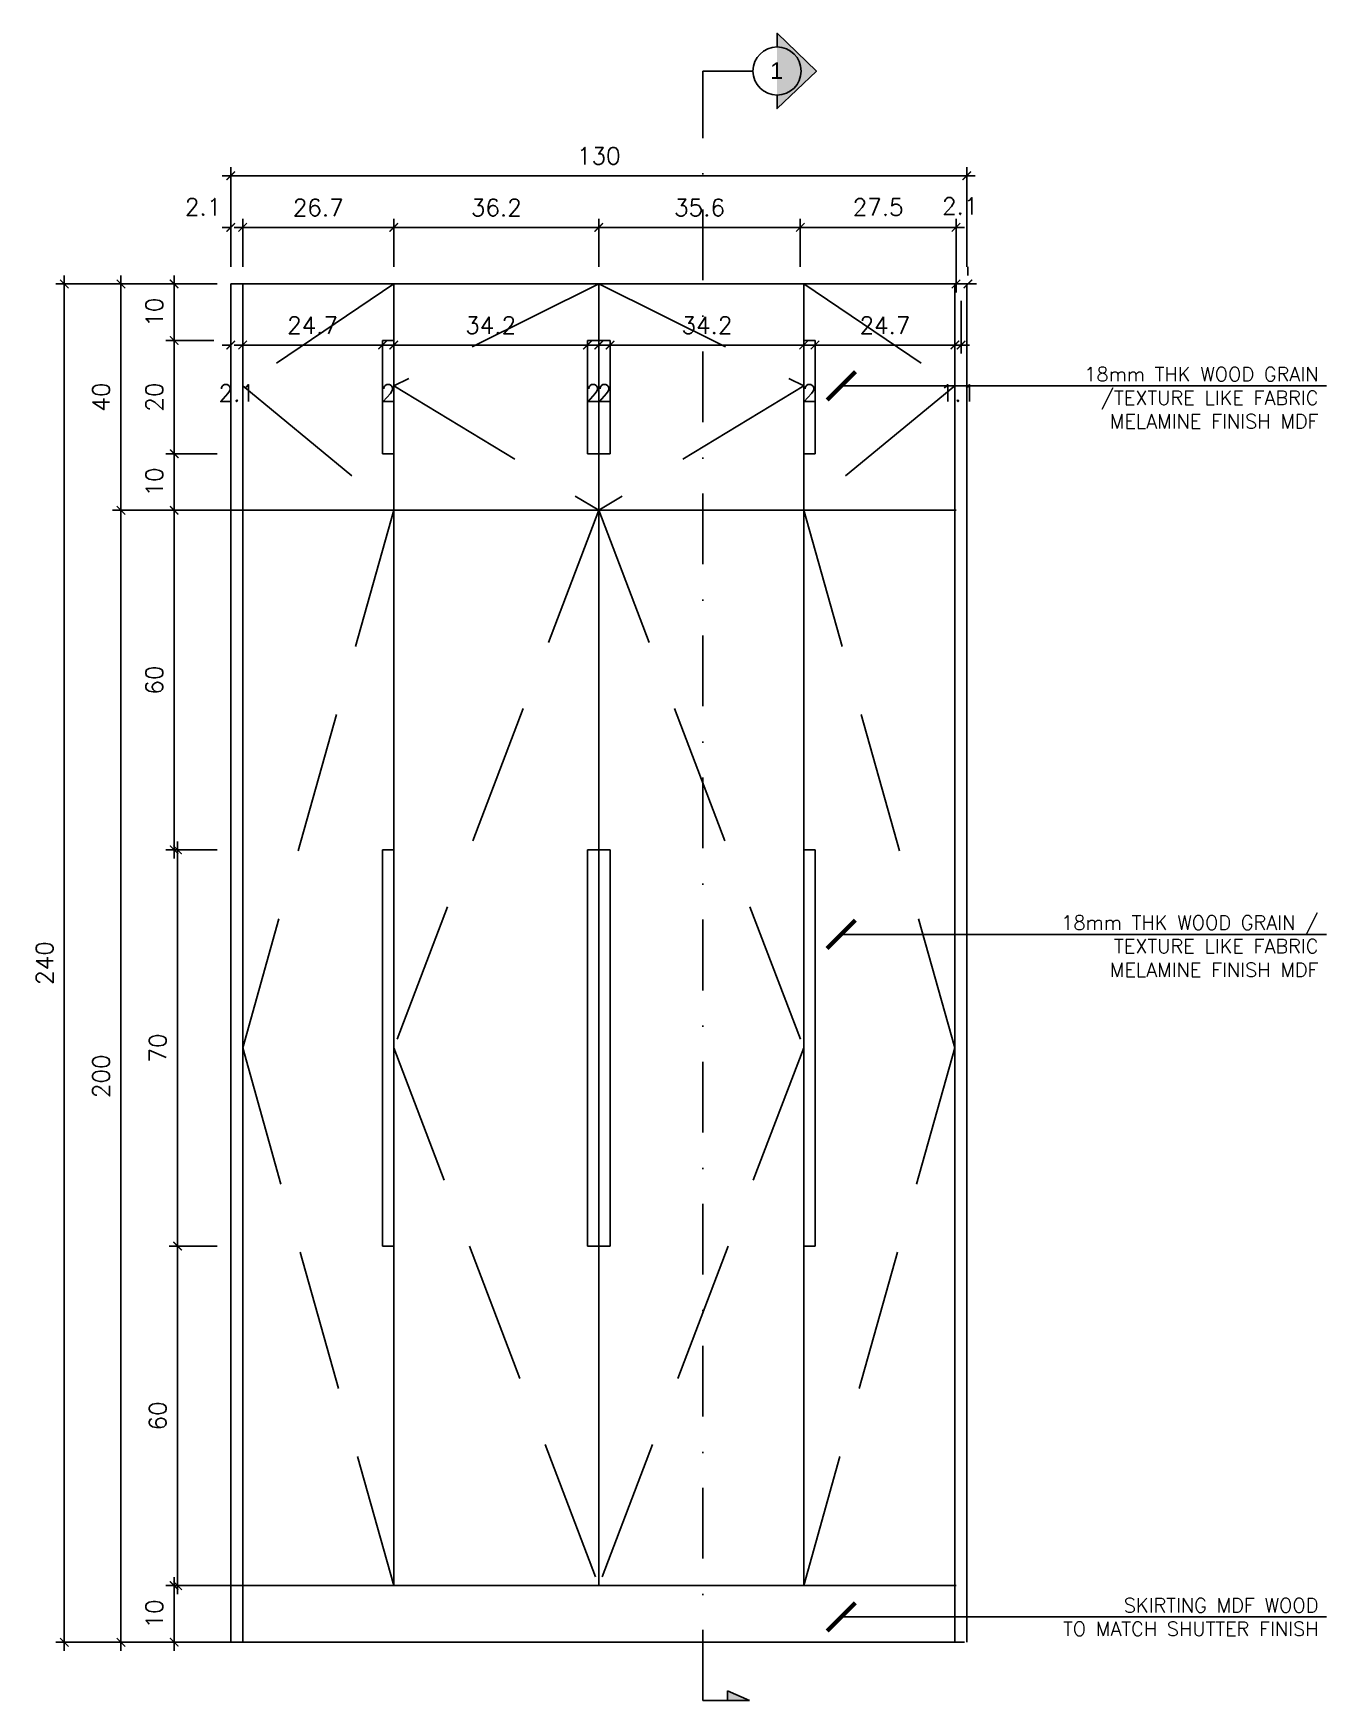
# Model space of a CAD drawing. Header units: centimetres. Extents: x -1287 to 4833, y -4090 to 0.
# Drawn here: x -1286.9 to -1058.5, y -742.6 to -448 of the extents above; entities that cross this region are included whole.
import ezdxf
from ezdxf.enums import TextEntityAlignment as Align

# ---------------------------------------------------------------- set-up
doc = ezdxf.new("R2010")
doc.units = ezdxf.units.CM
doc.header["$LTSCALE"] = 100
doc.header["$MEASUREMENT"] = 0
doc.linetypes.add('DASHDOT', pattern=[1, 0.5, -0.25, 0, -0.25])
doc.linetypes.add('HIDDEN', pattern=[0.375, 0.25, -0.125])
for name, color, linetype in [('CABINET', 4, 'Continuous'), ('DIM IN', 1, 'Continuous'), ('HIDDEN', 8, 'HIDDEN'), ('SECTION LINE', 6, 'DASHDOT'), ('TEXT', 3, 'Continuous'), ('WALL SECTION Y-Y FOR XREF$0$TEXT', 3, 'Continuous'), ('WALL-03', 2, 'Continuous')]:
    doc.layers.add(name, color=color, linetype=linetype)
doc.styles.add('ART', font='arial.ttf')
doc.styles.add('ROMANS', font='romans')
doc.styles.add('WALL SECTION Y-Y FOR XREF$0$ART', font='arial.ttf')
doc.styles.add('WALL SECTION Y-Y FOR XREF$0$PL18', font='romans.shx', dxfattribs={"height": 18})
doc.dimstyles.new('AS-17-100', dxfattribs={"dimtxt": 10, "dimasz": 5, "dimexe": 10, "dimexo": 10, "dimgap": 6, "dimtad": 1, "dimtoh": 1, "dimdec": 0, "dimdsep": 46, "dimtxsty": 'ROMANS', "dimblk1": 'ARCHTICK', "dimblk2": 'ARCHTICK', "dimsah": 1, "dimcen": 25, "dimdle": 10, "dimclrd": 1, "dimclre": 1, "dimclrt": 2, "dimadec": 0, "dimazin": 0, "dimtfac": 1, "dimtdec": 0, "dimtofl": 0, "dimtmove": 2, "dimatfit": 3, "dimldrblk": 'ARCHTICK', "dimfxl": 1, "dimtolj": 1, "dimtzin": 0, "dimarcsym": 0})
doc.dimstyles.new('WALL SECTION Y-Y FOR XREF$0$18-MH-100', dxfattribs={"dimtxt": 18, "dimasz": 12, "dimexe": 15, "dimexo": 15, "dimgap": 6, "dimtad": 1, "dimtoh": 1, "dimdec": 0, "dimzin": 0, "dimdsep": 46, "dimtxsty": 'WALL SECTION Y-Y FOR XREF$0$PL18', "dimblk1": 'WALL SECTION Y-Y FOR XREF$0$_ARCHTICK', "dimblk2": 'WALL SECTION Y-Y FOR XREF$0$_ARCHTICK', "dimsah": 1, "dimcen": 25, "dimdle": 15, "dimclrd": 1, "dimclre": 1, "dimclrt": 2, "dimadec": 0, "dimazin": 0, "dimtfac": 1, "dimtdec": 0, "dimtmove": 2, "dimatfit": 3, "dimldrblk": 'WALL SECTION Y-Y FOR XREF$0$_ARCHTICK', "dimfxl": 1, "dimtolj": 1, "dimtzin": 0, "dimarcsym": 0})

# ---------------------------------------------------------------- blocks, each defined once
blk = doc.blocks.new('_ARCHTICK')
at = {"color": 0, "linetype": 'ByBlock', "const_width": 0.15}
blk.add_lwpolyline([(-0.5, -0.5), (0.5, 0.5)], dxfattribs=at)
blk = doc.blocks.new('*D137')
at = {"layer": 'Defpoints', "color": 0, "transparency": 16777216}
for p in [(-1271.42, -532.26), (-1249.92, -532.26), (-1251.42, -732.26)]:
    blk.add_point(p, dxfattribs=at)
at = {"layer": 'DIM IN', "color": 1, "lineweight": -2, "transparency": 16777216}
for p, q in [((-1252.92, -532.26), (-1272.92, -532.26)), ((-1271.42, -733.76), (-1271.42, -530.76)), ((-1254.42, -732.26), (-1272.92, -732.26))]:
    blk.add_line(p, q, dxfattribs=at)
at = {"layer": 'DIM IN', "color": 1, "lineweight": -2, "transparency": 16777216, "xscale": 1.5, "yscale": 1.5, "zscale": 1.5}
for p, rotation in [((-1271.42, -532.26), 90), ((-1271.42, -732.26), 270)]:
    blk.add_blockref('_ARCHTICK', p, dxfattribs=dict(at, rotation=rotation))
at = {"layer": 'DIM IN', "color": 2, "transparency": 16777216, "insert": (-1274.92, -632.26), "char_height": 3, "attachment_point": 5, "rotation": 90, "style": 'ROMANS'}
blk.add_mtext('\\A1;200', dxfattribs=at)
blk = doc.blocks.new('*D291')
at = {"layer": 'Defpoints', "color": 0, "transparency": 16777216}
for p in [(-1249.92, -482.26), (-1252.02, -492.26), (-1249.92, -492.26)]:
    blk.add_point(p, dxfattribs=at)
at = {"layer": 'DIM IN', "color": 1, "lineweight": -2, "transparency": 16777216}
for p, q in [((-1252.02, -482.26), (-1253.52, -482.26)), ((-1252.02, -489.26), (-1252.02, -480.76)), ((-1249.92, -489.26), (-1249.92, -480.76)), ((-1249.92, -482.26), (-1248.42, -482.26))]:
    blk.add_line(p, q, dxfattribs=at)
at = {"layer": 'DIM IN', "color": 1, "lineweight": -2, "transparency": 16777216, "xscale": 1.5, "yscale": 1.5, "zscale": 1.5}
blk.add_blockref('_ARCHTICK', (-1252.02, -482.26), dxfattribs=at)
at = {"layer": 'DIM IN', "color": 1, "lineweight": -2, "transparency": 16777216, "xscale": 1.5, "yscale": 1.5, "zscale": 1.5, "rotation": 180}
blk.add_blockref('_ARCHTICK', (-1249.92, -482.26), dxfattribs=at)
at = {"layer": 'DIM IN', "color": 2, "transparency": 16777216, "insert": (-1256.92, -478.64), "char_height": 3, "attachment_point": 5, "style": 'ROMANS'}
blk.add_mtext('\\A1;2.1', dxfattribs=at)
blk = doc.blocks.new('*D292')
at = {"layer": 'Defpoints', "color": 0, "transparency": 16777216}
for p in [(-1187.02, -482.26), (-1223.22, -492.26), (-1187.02, -492.26)]:
    blk.add_point(p, dxfattribs=at)
at = {"layer": 'DIM IN', "color": 1, "lineweight": -2, "transparency": 16777216}
for p, q in [((-1224.72, -482.26), (-1185.52, -482.26)), ((-1223.22, -489.26), (-1223.22, -480.76)), ((-1187.02, -489.26), (-1187.02, -480.76))]:
    blk.add_line(p, q, dxfattribs=at)
at = {"layer": 'DIM IN', "color": 1, "lineweight": -2, "transparency": 16777216, "xscale": 1.5, "yscale": 1.5, "zscale": 1.5, "rotation": 180}
blk.add_blockref('_ARCHTICK', (-1223.22, -482.26), dxfattribs=at)
at = {"layer": 'DIM IN', "color": 1, "lineweight": -2, "transparency": 16777216, "xscale": 1.5, "yscale": 1.5, "zscale": 1.5}
blk.add_blockref('_ARCHTICK', (-1187.02, -482.26), dxfattribs=at)
at = {"layer": 'DIM IN', "color": 2, "transparency": 16777216, "insert": (-1205.12, -478.76), "char_height": 3, "attachment_point": 5, "style": 'ROMANS'}
blk.add_mtext('\\A1;36.2', dxfattribs=at)
blk = doc.blocks.new('*D138')
at = {"layer": 'Defpoints', "color": 0, "transparency": 16777216}
for p in [(-1151.42, -482.26), (-1151.42, -492.26), (-1123.92, -492.26)]:
    blk.add_point(p, dxfattribs=at)
at = {"layer": 'DIM IN', "color": 1, "lineweight": -2, "transparency": 16777216}
for p, q in [((-1122.42, -482.26), (-1152.92, -482.26)), ((-1151.42, -489.26), (-1151.42, -480.76)), ((-1123.92, -489.26), (-1123.92, -480.76))]:
    blk.add_line(p, q, dxfattribs=at)
at = {"layer": 'DIM IN', "color": 1, "lineweight": -2, "transparency": 16777216, "xscale": 1.5, "yscale": 1.5, "zscale": 1.5, "rotation": 180}
blk.add_blockref('_ARCHTICK', (-1151.42, -482.26), dxfattribs=at)
at = {"layer": 'DIM IN', "color": 1, "lineweight": -2, "transparency": 16777216, "xscale": 1.5, "yscale": 1.5, "zscale": 1.5}
blk.add_blockref('_ARCHTICK', (-1123.92, -482.26), dxfattribs=at)
at = {"layer": 'DIM IN', "color": 2, "transparency": 16777216, "insert": (-1137.67, -478.69), "char_height": 3, "attachment_point": 5, "style": 'ROMANS'}
blk.add_mtext('\\A1;27.5', dxfattribs=at)
blk = doc.blocks.new('*D139')
at = {"layer": 'Defpoints', "color": 0, "transparency": 16777216}
for p in [(-1261.42, -592.26), (-1251.42, -592.26), (-1251.42, -662.26)]:
    blk.add_point(p, dxfattribs=at)
at = {"layer": 'DIM IN', "color": 1, "lineweight": -2, "transparency": 16777216}
for p, q in [((-1261.42, -663.76), (-1261.42, -590.76)), ((-1254.42, -592.26), (-1262.92, -592.26)), ((-1254.42, -662.26), (-1262.92, -662.26))]:
    blk.add_line(p, q, dxfattribs=at)
at = {"layer": 'DIM IN', "color": 1, "lineweight": -2, "transparency": 16777216, "xscale": 1.5, "yscale": 1.5, "zscale": 1.5}
for p, rotation in [((-1261.42, -592.26), 90), ((-1261.42, -662.26), 270)]:
    blk.add_blockref('_ARCHTICK', p, dxfattribs=dict(at, rotation=rotation))
at = {"layer": 'DIM IN', "color": 2, "transparency": 16777216, "insert": (-1264.92, -627.26), "char_height": 3, "attachment_point": 5, "rotation": 90, "style": 'ROMANS'}
blk.add_mtext('\\A1;70', dxfattribs=at)
blk = doc.blocks.new('*D140')
at = {"layer": 'Defpoints', "color": 0, "transparency": 16777216}
for p in [(-1281.42, -492.26), (-1251.42, -492.26), (-1251.42, -732.26)]:
    blk.add_point(p, dxfattribs=at)
at = {"layer": 'DIM IN', "color": 1, "lineweight": -2, "transparency": 16777216}
for p, q in [((-1281.42, -733.76), (-1281.42, -490.76)), ((-1254.42, -492.26), (-1282.92, -492.26)), ((-1254.42, -732.26), (-1282.92, -732.26))]:
    blk.add_line(p, q, dxfattribs=at)
at = {"layer": 'DIM IN', "color": 1, "lineweight": -2, "transparency": 16777216, "xscale": 1.5, "yscale": 1.5, "zscale": 1.5}
for p, rotation in [((-1281.42, -492.26), 90), ((-1281.42, -732.26), 270)]:
    blk.add_blockref('_ARCHTICK', p, dxfattribs=dict(at, rotation=rotation))
at = {"layer": 'DIM IN', "color": 2, "transparency": 16777216, "insert": (-1284.92, -612.26), "char_height": 3, "attachment_point": 5, "rotation": 90, "style": 'ROMANS'}
blk.add_mtext('\\A1;240', dxfattribs=at)
blk = doc.blocks.new('*D141')
at = {"layer": 'Defpoints', "color": 0, "transparency": 16777216}
for p in [(-1261.42, -662.26), (-1251.42, -662.26), (-1251.42, -722.26)]:
    blk.add_point(p, dxfattribs=at)
at = {"layer": 'DIM IN', "color": 1, "lineweight": -2, "transparency": 16777216}
for p, q in [((-1254.42, -662.26), (-1262.92, -662.26)), ((-1261.42, -723.76), (-1261.42, -660.76)), ((-1254.42, -722.26), (-1262.92, -722.26))]:
    blk.add_line(p, q, dxfattribs=at)
at = {"layer": 'DIM IN', "color": 1, "lineweight": -2, "transparency": 16777216, "xscale": 1.5, "yscale": 1.5, "zscale": 1.5}
for p, rotation in [((-1261.42, -662.26), 90), ((-1261.42, -722.26), 270)]:
    blk.add_blockref('_ARCHTICK', p, dxfattribs=dict(at, rotation=rotation))
at = {"layer": 'DIM IN', "color": 2, "transparency": 16777216, "insert": (-1264.92, -692.26), "char_height": 3, "attachment_point": 5, "rotation": 90, "style": 'ROMANS'}
blk.add_mtext('\\A1;60', dxfattribs=at)
blk = doc.blocks.new('*D293')
at = {"layer": 'Defpoints', "color": 0, "transparency": 16777216}
for p in [(-1262.02, -722.26), (-1251.42, -722.26), (-1252.02, -732.26)]:
    blk.add_point(p, dxfattribs=at)
at = {"layer": 'DIM IN', "color": 1, "lineweight": -2, "transparency": 16777216}
for p, q in [((-1262.02, -733.76), (-1262.02, -720.76)), ((-1254.42, -722.26), (-1263.52, -722.26)), ((-1255.02, -732.26), (-1263.52, -732.26))]:
    blk.add_line(p, q, dxfattribs=at)
at = {"layer": 'DIM IN', "color": 1, "lineweight": -2, "transparency": 16777216, "xscale": 1.5, "yscale": 1.5, "zscale": 1.5}
for p, rotation in [((-1262.02, -722.26), 90), ((-1262.02, -732.26), 270)]:
    blk.add_blockref('_ARCHTICK', p, dxfattribs=dict(at, rotation=rotation))
at = {"layer": 'DIM IN', "color": 2, "transparency": 16777216, "insert": (-1265.52, -727.26), "char_height": 3, "attachment_point": 5, "rotation": 90, "style": 'ROMANS'}
blk.add_mtext('\\A1;10', dxfattribs=at)
blk = doc.blocks.new('*D142')
at = {"layer": 'Defpoints', "color": 0, "transparency": 16777216}
for p in [(-1271.42, -492.26), (-1251.42, -492.26), (-1249.92, -532.26)]:
    blk.add_point(p, dxfattribs=at)
at = {"layer": 'DIM IN', "color": 1, "lineweight": -2, "transparency": 16777216}
for p, q in [((-1271.42, -533.76), (-1271.42, -490.76)), ((-1254.42, -492.26), (-1272.92, -492.26)), ((-1252.92, -532.26), (-1272.92, -532.26))]:
    blk.add_line(p, q, dxfattribs=at)
at = {"layer": 'DIM IN', "color": 1, "lineweight": -2, "transparency": 16777216, "xscale": 1.5, "yscale": 1.5, "zscale": 1.5}
for p, rotation in [((-1271.42, -492.26), 90), ((-1271.42, -532.26), 270)]:
    blk.add_blockref('_ARCHTICK', p, dxfattribs=dict(at, rotation=rotation))
at = {"layer": 'DIM IN', "color": 2, "transparency": 16777216, "insert": (-1274.92, -512.26), "char_height": 3, "attachment_point": 5, "rotation": 90, "style": 'ROMANS'}
blk.add_mtext('\\A1;40', dxfattribs=at)
blk = doc.blocks.new('*D294')
at = {"layer": 'Defpoints', "color": 0, "transparency": 16777216}
for p in [(-1151.42, -482.26), (-1187.02, -492.26), (-1151.42, -492.26)]:
    blk.add_point(p, dxfattribs=at)
at = {"layer": 'DIM IN', "color": 1, "lineweight": -2, "transparency": 16777216}
for p, q in [((-1188.52, -482.26), (-1149.92, -482.26)), ((-1187.02, -489.26), (-1187.02, -480.76)), ((-1151.42, -489.26), (-1151.42, -480.76))]:
    blk.add_line(p, q, dxfattribs=at)
at = {"layer": 'DIM IN', "color": 1, "lineweight": -2, "transparency": 16777216, "xscale": 1.5, "yscale": 1.5, "zscale": 1.5, "rotation": 180}
blk.add_blockref('_ARCHTICK', (-1187.02, -482.26), dxfattribs=at)
at = {"layer": 'DIM IN', "color": 1, "lineweight": -2, "transparency": 16777216, "xscale": 1.5, "yscale": 1.5, "zscale": 1.5}
blk.add_blockref('_ARCHTICK', (-1151.42, -482.26), dxfattribs=at)
at = {"layer": 'DIM IN', "color": 2, "transparency": 16777216, "insert": (-1169.22, -478.76), "char_height": 3, "attachment_point": 5, "style": 'ROMANS'}
blk.add_mtext('\\A1;35.6', dxfattribs=at)
blk = doc.blocks.new('*D295')
at = {"layer": 'Defpoints', "color": 0, "transparency": 16777216}
for p in [(-1223.22, -482.26), (-1249.92, -492.26), (-1223.22, -492.26)]:
    blk.add_point(p, dxfattribs=at)
at = {"layer": 'DIM IN', "color": 1, "lineweight": -2, "transparency": 16777216}
for p, q in [((-1251.42, -482.26), (-1221.72, -482.26)), ((-1249.92, -489.26), (-1249.92, -480.76)), ((-1223.22, -489.26), (-1223.22, -480.76))]:
    blk.add_line(p, q, dxfattribs=at)
at = {"layer": 'DIM IN', "color": 1, "lineweight": -2, "transparency": 16777216, "xscale": 1.5, "yscale": 1.5, "zscale": 1.5, "rotation": 180}
blk.add_blockref('_ARCHTICK', (-1249.92, -482.26), dxfattribs=at)
at = {"layer": 'DIM IN', "color": 1, "lineweight": -2, "transparency": 16777216, "xscale": 1.5, "yscale": 1.5, "zscale": 1.5}
blk.add_blockref('_ARCHTICK', (-1223.22, -482.26), dxfattribs=at)
at = {"layer": 'DIM IN', "color": 2, "transparency": 16777216, "insert": (-1236.57, -478.76), "char_height": 3, "attachment_point": 5, "style": 'ROMANS'}
blk.add_mtext('\\A1;26.7', dxfattribs=at)
blk = doc.blocks.new('*D343')
at = {"layer": 'Defpoints', "color": 0, "transparency": 16777216}
for p in [(-1262.02, -532.26), (-1252.02, -532.26), (-1251.42, -592.26)]:
    blk.add_point(p, dxfattribs=at)
at = {"layer": 'DIM IN', "color": 1, "lineweight": -2, "transparency": 16777216}
for p, q in [((-1255.02, -532.26), (-1263.52, -532.26)), ((-1262.02, -593.76), (-1262.02, -530.76)), ((-1254.42, -592.26), (-1263.52, -592.26))]:
    blk.add_line(p, q, dxfattribs=at)
at = {"layer": 'DIM IN', "color": 1, "lineweight": -2, "transparency": 16777216, "xscale": 1.5, "yscale": 1.5, "zscale": 1.5}
for p, rotation in [((-1262.02, -532.26), 90), ((-1262.02, -592.26), 270)]:
    blk.add_blockref('_ARCHTICK', p, dxfattribs=dict(at, rotation=rotation))
at = {"layer": 'DIM IN', "color": 2, "transparency": 16777216, "insert": (-1265.52, -562.26), "char_height": 3, "attachment_point": 5, "rotation": 90, "style": 'ROMANS'}
blk.add_mtext('\\A1;60', dxfattribs=at)
blk = doc.blocks.new('*D344')
at = {"layer": 'Defpoints', "color": 0, "transparency": 16777216}
for p in [(-1262.02, -522.26), (-1251.42, -522.26), (-1252.02, -532.26)]:
    blk.add_point(p, dxfattribs=at)
at = {"layer": 'DIM IN', "color": 1, "lineweight": -2, "transparency": 16777216}
for p, q in [((-1262.02, -533.76), (-1262.02, -520.76)), ((-1254.42, -522.26), (-1263.52, -522.26)), ((-1255.02, -532.26), (-1263.52, -532.26))]:
    blk.add_line(p, q, dxfattribs=at)
at = {"layer": 'DIM IN', "color": 1, "lineweight": -2, "transparency": 16777216, "xscale": 1.5, "yscale": 1.5, "zscale": 1.5}
for p, rotation in [((-1262.02, -522.26), 90), ((-1262.02, -532.26), 270)]:
    blk.add_blockref('_ARCHTICK', p, dxfattribs=dict(at, rotation=rotation))
at = {"layer": 'DIM IN', "color": 2, "transparency": 16777216, "insert": (-1265.52, -527.26), "char_height": 3, "attachment_point": 5, "rotation": 90, "style": 'ROMANS'}
blk.add_mtext('\\A1;10', dxfattribs=at)
blk = doc.blocks.new('*D345')
at = {"layer": 'Defpoints', "color": 0, "transparency": 16777216}
for p in [(-1262.02, -502.26), (-1252.02, -502.26), (-1251.42, -522.26)]:
    blk.add_point(p, dxfattribs=at)
at = {"layer": 'DIM IN', "color": 1, "lineweight": -2, "transparency": 16777216}
for p, q in [((-1262.02, -523.76), (-1262.02, -500.76)), ((-1255.02, -502.26), (-1263.52, -502.26)), ((-1254.42, -522.26), (-1263.52, -522.26))]:
    blk.add_line(p, q, dxfattribs=at)
at = {"layer": 'DIM IN', "color": 1, "lineweight": -2, "transparency": 16777216, "xscale": 1.5, "yscale": 1.5, "zscale": 1.5}
for p, rotation in [((-1262.02, -502.26), 90), ((-1262.02, -522.26), 270)]:
    blk.add_blockref('_ARCHTICK', p, dxfattribs=dict(at, rotation=rotation))
at = {"layer": 'DIM IN', "color": 2, "transparency": 16777216, "insert": (-1265.52, -512.26), "char_height": 3, "attachment_point": 5, "rotation": 90, "style": 'ROMANS'}
blk.add_mtext('\\A1;20', dxfattribs=at)
blk = doc.blocks.new('*D346')
at = {"layer": 'Defpoints', "color": 0, "transparency": 16777216}
for p in [(-1262.02, -492.26), (-1252.02, -492.26), (-1252.02, -502.26)]:
    blk.add_point(p, dxfattribs=at)
at = {"layer": 'DIM IN', "color": 1, "lineweight": -2, "transparency": 16777216}
for p, q in [((-1262.02, -503.76), (-1262.02, -490.76)), ((-1255.02, -492.26), (-1263.52, -492.26)), ((-1255.02, -502.26), (-1263.52, -502.26))]:
    blk.add_line(p, q, dxfattribs=at)
at = {"layer": 'DIM IN', "color": 1, "lineweight": -2, "transparency": 16777216, "xscale": 1.5, "yscale": 1.5, "zscale": 1.5}
for p, rotation in [((-1262.02, -492.26), 90), ((-1262.02, -502.26), 270)]:
    blk.add_blockref('_ARCHTICK', p, dxfattribs=dict(at, rotation=rotation))
at = {"layer": 'DIM IN', "color": 2, "transparency": 16777216, "insert": (-1265.52, -497.26), "char_height": 3, "attachment_point": 5, "rotation": 90, "style": 'ROMANS'}
blk.add_mtext('\\A1;10', dxfattribs=at)
blk = doc.blocks.new('WALL SECTION Y-Y FOR XREF$0$_ARCHTICK')
at = {"color": 0, "linetype": 'ByBlock', "const_width": 0.15}
blk.add_lwpolyline([(-0.5, -0.5), (0.5, 0.5)], dxfattribs=at)
blk = doc.blocks.new('*D202')
at = {"layer": 'Defpoints', "color": 0, "transparency": 16777216}
for p in [(-1123.92, -482.26), (-1123.92, -492.26), (-1121.82, -492.26)]:
    blk.add_point(p, dxfattribs=at)
at = {"layer": 'DIM IN', "color": 1, "lineweight": -2, "transparency": 16777216}
for p, q in [((-1123.92, -485.26), (-1123.92, -493.76)), ((-1121.82, -489.26), (-1121.82, -490.76)), ((-1123.92, -492.26), (-1125.42, -492.26)), ((-1121.82, -492.26), (-1120.32, -492.26))]:
    blk.add_line(p, q, dxfattribs=at)
at = {"layer": 'DIM IN', "color": 1, "lineweight": -2, "transparency": 16777216, "xscale": 1.5, "yscale": 1.5, "zscale": 1.5}
blk.add_blockref('_ARCHTICK', (-1123.92, -492.26), dxfattribs=at)
at = {"layer": 'DIM IN', "color": 1, "lineweight": -2, "transparency": 16777216, "xscale": 1.5, "yscale": 1.5, "zscale": 1.5, "rotation": 180}
blk.add_blockref('_ARCHTICK', (-1121.82, -492.26), dxfattribs=at)
at = {"layer": 'DIM IN', "color": 2, "transparency": 16777216, "insert": (-1123.17, -478.51), "char_height": 3, "attachment_point": 5, "style": 'ROMANS'}
blk.add_mtext('\\A1;2.1', dxfattribs=at)
blk = doc.blocks.new('*D417')
at = {"layer": 'Defpoints', "color": 0, "transparency": 16777216}
for p in [(-1252.02, -492.26), (-1249.92, -492.26), (-1249.92, -503.05)]:
    blk.add_point(p, dxfattribs=at)
at = {"layer": 'DIM IN', "color": 1, "lineweight": -2, "transparency": 16777216}
for p, q in [((-1252.02, -495.26), (-1252.02, -504.55)), ((-1249.92, -495.26), (-1249.92, -504.55)), ((-1252.02, -503.05), (-1253.52, -503.05)), ((-1249.92, -503.05), (-1248.42, -503.05))]:
    blk.add_line(p, q, dxfattribs=at)
at = {"layer": 'DIM IN', "color": 1, "lineweight": -2, "transparency": 16777216, "xscale": 1.5, "yscale": 1.5, "zscale": 1.5}
blk.add_blockref('_ARCHTICK', (-1252.02, -503.05), dxfattribs=at)
at = {"layer": 'DIM IN', "color": 1, "lineweight": -2, "transparency": 16777216, "xscale": 1.5, "yscale": 1.5, "zscale": 1.5, "rotation": 180}
blk.add_blockref('_ARCHTICK', (-1249.92, -503.05), dxfattribs=at)
at = {"layer": 'DIM IN', "color": 2, "transparency": 16777216, "insert": (-1250.97, -511.55), "char_height": 3, "attachment_point": 5, "style": 'ROMANS'}
blk.add_mtext('\\A1;2.1', dxfattribs=at)
blk = doc.blocks.new('*D418')
at = {"layer": 'Defpoints', "color": 0, "transparency": 16777216}
for p in [(-1249.92, -492.26), (-1225.22, -502.26), (-1225.22, -503.05)]:
    blk.add_point(p, dxfattribs=at)
at = {"layer": 'DIM IN', "color": 1, "lineweight": -2, "transparency": 16777216}
for p, q in [((-1249.92, -495.26), (-1249.92, -504.55)), ((-1251.42, -503.05), (-1223.72, -503.05)), ((-1225.22, -505.26), (-1225.22, -504.55))]:
    blk.add_line(p, q, dxfattribs=at)
at = {"layer": 'DIM IN', "color": 1, "lineweight": -2, "transparency": 16777216, "xscale": 1.5, "yscale": 1.5, "zscale": 1.5, "rotation": 180}
blk.add_blockref('_ARCHTICK', (-1249.92, -503.05), dxfattribs=at)
at = {"layer": 'DIM IN', "color": 1, "lineweight": -2, "transparency": 16777216, "xscale": 1.5, "yscale": 1.5, "zscale": 1.5}
blk.add_blockref('_ARCHTICK', (-1225.22, -503.05), dxfattribs=at)
at = {"layer": 'DIM IN', "color": 2, "transparency": 16777216, "insert": (-1237.57, -499.55), "char_height": 3, "attachment_point": 5, "style": 'ROMANS'}
blk.add_mtext('\\A1;24.7', dxfattribs=at)
blk = doc.blocks.new('*D419')
at = {"layer": 'Defpoints', "color": 0, "transparency": 16777216}
for p in [(-1225.22, -502.26), (-1223.22, -502.26), (-1223.22, -503.05)]:
    blk.add_point(p, dxfattribs=at)
at = {"layer": 'DIM IN', "color": 1, "lineweight": -2, "transparency": 16777216}
for p, q in [((-1225.22, -503.05), (-1226.72, -503.05)), ((-1223.22, -503.05), (-1221.72, -503.05)), ((-1225.22, -505.26), (-1225.22, -504.55)), ((-1223.22, -505.26), (-1223.22, -504.55))]:
    blk.add_line(p, q, dxfattribs=at)
at = {"layer": 'DIM IN', "color": 1, "lineweight": -2, "transparency": 16777216, "xscale": 1.5, "yscale": 1.5, "zscale": 1.5}
blk.add_blockref('_ARCHTICK', (-1225.22, -503.05), dxfattribs=at)
at = {"layer": 'DIM IN', "color": 1, "lineweight": -2, "transparency": 16777216, "xscale": 1.5, "yscale": 1.5, "zscale": 1.5, "rotation": 180}
blk.add_blockref('_ARCHTICK', (-1223.22, -503.05), dxfattribs=at)
at = {"layer": 'DIM IN', "color": 2, "transparency": 16777216, "insert": (-1224.22, -511.55), "char_height": 3, "attachment_point": 5, "style": 'ROMANS'}
blk.add_mtext('\\A1;2', dxfattribs=at)
blk = doc.blocks.new('*D420')
at = {"layer": 'Defpoints', "color": 0, "transparency": 16777216}
for p in [(-1223.22, -502.26), (-1189.02, -502.26), (-1189.02, -503.05)]:
    blk.add_point(p, dxfattribs=at)
at = {"layer": 'DIM IN', "color": 1, "lineweight": -2, "transparency": 16777216}
for p, q in [((-1224.72, -503.05), (-1187.52, -503.05)), ((-1223.22, -505.26), (-1223.22, -504.55)), ((-1189.02, -505.26), (-1189.02, -504.55))]:
    blk.add_line(p, q, dxfattribs=at)
at = {"layer": 'DIM IN', "color": 1, "lineweight": -2, "transparency": 16777216, "xscale": 1.5, "yscale": 1.5, "zscale": 1.5, "rotation": 180}
blk.add_blockref('_ARCHTICK', (-1223.22, -503.05), dxfattribs=at)
at = {"layer": 'DIM IN', "color": 1, "lineweight": -2, "transparency": 16777216, "xscale": 1.5, "yscale": 1.5, "zscale": 1.5}
blk.add_blockref('_ARCHTICK', (-1189.02, -503.05), dxfattribs=at)
at = {"layer": 'DIM IN', "color": 2, "transparency": 16777216, "insert": (-1206.12, -499.55), "char_height": 3, "attachment_point": 5, "style": 'ROMANS'}
blk.add_mtext('\\A1;34.2', dxfattribs=at)
blk = doc.blocks.new('*D421')
at = {"layer": 'Defpoints', "color": 0, "transparency": 16777216}
for p in [(-1189.02, -502.26), (-1187.02, -502.26), (-1187.02, -503.05)]:
    blk.add_point(p, dxfattribs=at)
at = {"layer": 'DIM IN', "color": 1, "lineweight": -2, "transparency": 16777216}
for p, q in [((-1189.02, -503.05), (-1190.52, -503.05)), ((-1187.02, -503.05), (-1185.52, -503.05)), ((-1189.02, -505.26), (-1189.02, -504.55)), ((-1187.02, -505.26), (-1187.02, -504.55))]:
    blk.add_line(p, q, dxfattribs=at)
at = {"layer": 'DIM IN', "color": 1, "lineweight": -2, "transparency": 16777216, "xscale": 1.5, "yscale": 1.5, "zscale": 1.5}
blk.add_blockref('_ARCHTICK', (-1189.02, -503.05), dxfattribs=at)
at = {"layer": 'DIM IN', "color": 1, "lineweight": -2, "transparency": 16777216, "xscale": 1.5, "yscale": 1.5, "zscale": 1.5, "rotation": 180}
blk.add_blockref('_ARCHTICK', (-1187.02, -503.05), dxfattribs=at)
at = {"layer": 'DIM IN', "color": 2, "transparency": 16777216, "insert": (-1188.02, -511.55), "char_height": 3, "attachment_point": 5, "style": 'ROMANS'}
blk.add_mtext('\\A1;2', dxfattribs=at)
blk = doc.blocks.new('*D422')
at = {"layer": 'Defpoints', "color": 0, "transparency": 16777216}
for p in [(-1187.02, -502.26), (-1185.02, -502.26), (-1185.02, -503.05)]:
    blk.add_point(p, dxfattribs=at)
at = {"layer": 'DIM IN', "color": 1, "lineweight": -2, "transparency": 16777216}
for p, q in [((-1187.02, -503.05), (-1188.52, -503.05)), ((-1185.02, -503.05), (-1183.52, -503.05)), ((-1187.02, -505.26), (-1187.02, -504.55)), ((-1185.02, -505.26), (-1185.02, -504.55))]:
    blk.add_line(p, q, dxfattribs=at)
at = {"layer": 'DIM IN', "color": 1, "lineweight": -2, "transparency": 16777216, "xscale": 1.5, "yscale": 1.5, "zscale": 1.5}
blk.add_blockref('_ARCHTICK', (-1187.02, -503.05), dxfattribs=at)
at = {"layer": 'DIM IN', "color": 1, "lineweight": -2, "transparency": 16777216, "xscale": 1.5, "yscale": 1.5, "zscale": 1.5, "rotation": 180}
blk.add_blockref('_ARCHTICK', (-1185.02, -503.05), dxfattribs=at)
at = {"layer": 'DIM IN', "color": 2, "transparency": 16777216, "insert": (-1186.02, -511.55), "char_height": 3, "attachment_point": 5, "style": 'ROMANS'}
blk.add_mtext('\\A1;2', dxfattribs=at)
blk = doc.blocks.new('*D423')
at = {"layer": 'Defpoints', "color": 0, "transparency": 16777216}
for p in [(-1185.02, -502.26), (-1150.82, -502.26), (-1150.82, -503.05)]:
    blk.add_point(p, dxfattribs=at)
at = {"layer": 'DIM IN', "color": 1, "lineweight": -2, "transparency": 16777216}
for p, q in [((-1186.52, -503.05), (-1149.32, -503.05)), ((-1185.02, -505.26), (-1185.02, -504.55)), ((-1150.82, -505.26), (-1150.82, -504.55))]:
    blk.add_line(p, q, dxfattribs=at)
at = {"layer": 'DIM IN', "color": 1, "lineweight": -2, "transparency": 16777216, "xscale": 1.5, "yscale": 1.5, "zscale": 1.5, "rotation": 180}
blk.add_blockref('_ARCHTICK', (-1185.02, -503.05), dxfattribs=at)
at = {"layer": 'DIM IN', "color": 1, "lineweight": -2, "transparency": 16777216, "xscale": 1.5, "yscale": 1.5, "zscale": 1.5}
blk.add_blockref('_ARCHTICK', (-1150.82, -503.05), dxfattribs=at)
at = {"layer": 'DIM IN', "color": 2, "transparency": 16777216, "insert": (-1167.92, -499.55), "char_height": 3, "attachment_point": 5, "style": 'ROMANS'}
blk.add_mtext('\\A1;34.2', dxfattribs=at)
blk = doc.blocks.new('*D205')
at = {"layer": 'Defpoints', "color": 0, "transparency": 16777216}
for p in [(-1150.82, -502.26), (-1148.82, -502.26), (-1148.82, -503.05)]:
    blk.add_point(p, dxfattribs=at)
at = {"layer": 'DIM IN', "color": 1, "lineweight": -2, "transparency": 16777216}
for p, q in [((-1150.82, -503.05), (-1152.32, -503.05)), ((-1148.82, -503.05), (-1147.32, -503.05)), ((-1150.82, -505.26), (-1150.82, -504.55)), ((-1148.82, -505.26), (-1148.82, -504.55))]:
    blk.add_line(p, q, dxfattribs=at)
at = {"layer": 'DIM IN', "color": 1, "lineweight": -2, "transparency": 16777216, "xscale": 1.5, "yscale": 1.5, "zscale": 1.5}
blk.add_blockref('_ARCHTICK', (-1150.82, -503.05), dxfattribs=at)
at = {"layer": 'DIM IN', "color": 1, "lineweight": -2, "transparency": 16777216, "xscale": 1.5, "yscale": 1.5, "zscale": 1.5, "rotation": 180}
blk.add_blockref('_ARCHTICK', (-1148.82, -503.05), dxfattribs=at)
at = {"layer": 'DIM IN', "color": 2, "transparency": 16777216, "insert": (-1149.82, -511.55), "char_height": 3, "attachment_point": 5, "style": 'ROMANS'}
blk.add_mtext('\\A1;2', dxfattribs=at)
blk = doc.blocks.new('*D424')
at = {"layer": 'Defpoints', "color": 0, "transparency": 16777216}
for p in [(-1124.12, -492.26), (-1148.82, -502.26), (-1124.12, -503.05)]:
    blk.add_point(p, dxfattribs=at)
at = {"layer": 'DIM IN', "color": 1, "lineweight": -2, "transparency": 16777216}
for p, q in [((-1124.12, -495.26), (-1124.12, -504.55)), ((-1150.32, -503.05), (-1122.62, -503.05)), ((-1148.82, -505.26), (-1148.82, -504.55))]:
    blk.add_line(p, q, dxfattribs=at)
at = {"layer": 'DIM IN', "color": 1, "lineweight": -2, "transparency": 16777216, "xscale": 1.5, "yscale": 1.5, "zscale": 1.5, "rotation": 180}
blk.add_blockref('_ARCHTICK', (-1148.82, -503.05), dxfattribs=at)
at = {"layer": 'DIM IN', "color": 1, "lineweight": -2, "transparency": 16777216, "xscale": 1.5, "yscale": 1.5, "zscale": 1.5}
blk.add_blockref('_ARCHTICK', (-1124.12, -503.05), dxfattribs=at)
at = {"layer": 'DIM IN', "color": 2, "transparency": 16777216, "insert": (-1136.47, -499.55), "char_height": 3, "attachment_point": 5, "style": 'ROMANS'}
blk.add_mtext('\\A1;24.7', dxfattribs=at)
blk = doc.blocks.new('*D425')
at = {"layer": 'Defpoints', "color": 0, "transparency": 16777216}
for p in [(-1124.12, -492.26), (-1123.02, -492.26), (-1123.02, -503.05)]:
    blk.add_point(p, dxfattribs=at)
at = {"layer": 'DIM IN', "color": 1, "lineweight": -2, "transparency": 16777216}
for p, q in [((-1124.12, -495.26), (-1124.12, -504.55)), ((-1123.02, -495.26), (-1123.02, -504.55)), ((-1124.12, -503.05), (-1125.62, -503.05)), ((-1123.02, -503.05), (-1121.52, -503.05))]:
    blk.add_line(p, q, dxfattribs=at)
at = {"layer": 'DIM IN', "color": 1, "lineweight": -2, "transparency": 16777216, "xscale": 1.5, "yscale": 1.5, "zscale": 1.5}
blk.add_blockref('_ARCHTICK', (-1124.12, -503.05), dxfattribs=at)
at = {"layer": 'DIM IN', "color": 1, "lineweight": -2, "transparency": 16777216, "xscale": 1.5, "yscale": 1.5, "zscale": 1.5, "rotation": 180}
blk.add_blockref('_ARCHTICK', (-1123.02, -503.05), dxfattribs=at)
at = {"layer": 'DIM IN', "color": 2, "transparency": 16777216, "insert": (-1123.57, -511.55), "char_height": 3, "attachment_point": 5, "style": 'ROMANS'}
blk.add_mtext('\\A1;1.1', dxfattribs=at)
blk = doc.blocks.new('*D426')
at = {"layer": 'Defpoints', "color": 0, "transparency": 16777216}
for p in [(-1122.02, -473.13), (-1252.02, -492.26), (-1122.02, -492.26)]:
    blk.add_point(p, dxfattribs=at)
at = {"layer": 'DIM IN', "color": 1, "lineweight": -2, "transparency": 16777216}
for p, q in [((-1253.52, -473.13), (-1120.52, -473.13)), ((-1252.02, -489.26), (-1252.02, -471.63)), ((-1122.02, -489.26), (-1122.02, -471.63))]:
    blk.add_line(p, q, dxfattribs=at)
at = {"layer": 'DIM IN', "color": 1, "lineweight": -2, "transparency": 16777216, "xscale": 1.5, "yscale": 1.5, "zscale": 1.5, "rotation": 180}
blk.add_blockref('_ARCHTICK', (-1252.02, -473.13), dxfattribs=at)
at = {"layer": 'DIM IN', "color": 1, "lineweight": -2, "transparency": 16777216, "xscale": 1.5, "yscale": 1.5, "zscale": 1.5}
blk.add_blockref('_ARCHTICK', (-1122.02, -473.13), dxfattribs=at)
at = {"layer": 'DIM IN', "color": 2, "transparency": 16777216, "insert": (-1187.02, -469.63), "char_height": 3, "attachment_point": 5, "style": 'ROMANS'}
blk.add_mtext('\\A1;130', dxfattribs=at)

msp = doc.modelspace()

# ---------------------------------------------------------------- hatches: boundary and pattern name
at = {"layer": 'SECTION LINE'}
h = msp.add_hatch(color=251, dxfattribs=at)
edge = h.paths.add_edge_path()
edge.add_line((-1155.53, -447.98), (-1155.53, -450.39))
edge.add_ellipse((-1155.53, -454.64), major_axis=(3.01, -3.01), ratio=1, start_angle=-45, end_angle=135, ccw=False)
edge.add_line((-1155.53, -458.89), (-1155.53, -461.29))
edge.add_line((-1155.53, -461.29), (-1148.58, -454.64))
edge.add_line((-1148.58, -454.64), (-1155.53, -447.98))
msp.add_hatch(color=251, dxfattribs=at).paths.add_polyline_path([(-1164.3, -740.83), (-1160.4, -742.58), (-1164.3, -742.58)])

# ---------------------------------------------------------------- linework, layer by layer
at = {"layer": 'CABINET', "color": 2}
for p, q in [((-1252.02, -492.26), (-1252.02, -732.26)), ((-1252.02, -492.26), (-1121.82, -492.26)), ((-1122.02, -492.26), (-1122.02, -732.26))]:
    msp.add_line(p, q, dxfattribs=at)
at = {"layer": 'CABINET', "color": 1}
for p, q in [((-1249.92, -492.26), (-1249.92, -732.26)), ((-1223.22, -492.26), (-1223.22, -532.26)), ((-1187.02, -492.26), (-1187.02, -532.26)), ((-1150.82, -492.26), (-1150.82, -532.26)), ((-1124.12, -492.26), (-1124.12, -732.26)), ((-1225.22, -502.26), (-1223.22, -502.26)), ((-1225.22, -522.26), (-1225.22, -502.26)), ((-1189.02, -502.26), (-1185.02, -502.26)), ((-1189.02, -522.26), (-1189.02, -502.26)), ((-1185.02, -522.26), (-1185.02, -502.26)), ((-1148.82, -502.26), (-1150.82, -502.26)), ((-1148.82, -522.26), (-1148.82, -502.26)), ((-1225.22, -522.26), (-1223.22, -522.26)), ((-1189.02, -522.26), (-1185.02, -522.26)), ((-1148.82, -522.26), (-1150.82, -522.26)), ((-1262.42, -532.26), (-1123.92, -532.26)), ((-1223.22, -722.26), (-1223.22, -532.26)), ((-1187.02, -592.26), (-1187.02, -532.26)), ((-1150.82, -722.26), (-1150.82, -532.26)), ((-1189.02, -662.26), (-1189.02, -592.26)), ((-1189.02, -592.26), (-1185.02, -592.26)), ((-1185.02, -662.26), (-1185.02, -592.26)), ((-1185.02, -662.26), (-1189.02, -662.26)), ((-1187.02, -662.26), (-1187.02, -722.26)), ((-1262.42, -722.26), (-1123.92, -722.26))]:
    msp.add_line(p, q, dxfattribs=at)
at = {"layer": 'CABINET', "color": 8}
msp.add_line((-1187.02, -592.26), (-1187.02, -662.26), dxfattribs=at)
at = {"layer": 'CABINET', "color": 1}
for points in [[(-1223.22, -662.26), (-1225.22, -662.26), (-1225.22, -592.26), (-1223.22, -592.26)], [(-1150.82, -662.26), (-1148.82, -662.26), (-1148.82, -592.26), (-1150.82, -592.26)]]:
    msp.add_lwpolyline(points, close=True, dxfattribs=at)
at = {"layer": 'HIDDEN'}
for points in [[(-1223.22, -492.26), (-1249.92, -510.26), (-1223.22, -532.26)], [(-1187.02, -492.26), (-1223.22, -510.26), (-1187.02, -532.26)], [(-1187.02, -492.26), (-1150.82, -510.26), (-1187.02, -532.26)], [(-1150.82, -492.26), (-1124.12, -510.26), (-1150.82, -532.26)], [(-1223.22, -532.26), (-1249.92, -627.26), (-1223.22, -722.26)], [(-1187.02, -532.26), (-1223.22, -627.26), (-1187.02, -722.26)], [(-1187.02, -532.26), (-1150.82, -627.26), (-1187.02, -722.26)], [(-1150.82, -532.26), (-1124.12, -627.26), (-1150.82, -722.26)]]:
    msp.add_lwpolyline(points, dxfattribs=at)
at = {"layer": 'SECTION LINE', "color": 2, "linetype": 'Continuous'}
msp.add_lwpolyline([(-1155.53, -450.39), (-1155.53, -447.98), (-1148.58, -454.64), (-1155.53, -461.29), (-1155.53, -458.89)], dxfattribs=at)
at = {"layer": 'SECTION LINE', "color": 1, "ltscale": 0.25}
msp.add_lwpolyline([(-1164.3, -742.58), (-1164.3, -740.83), (-1160.4, -742.58), (-1168.65, -742.58), (-1168.65, -454.64), (-1159.78, -454.64)], dxfattribs=at)
at = {"layer": 'SECTION LINE', "color": 2, "linetype": 'Continuous'}
msp.add_circle((-1155.53, -454.64), 4.25, dxfattribs=at)
at = {"layer": 'WALL-03'}
msp.add_line((-1261.42, -732.26), (-1122.42, -732.26), dxfattribs=at)

# ---------------------------------------------------------------- texts
at = {"layer": 'SECTION LINE', "color": 2, "style": 'ART'}
msp.add_text('1', height=2.95, dxfattribs=at).set_placement((-1155.59, -454.57), align=Align.MIDDLE_CENTER)
at = {"layer": 'TEXT', "char_height": 2.5, "attachment_point": 3, "style": 'ROMANS'}
for s, insert in [('18mm THK WOOD GRAIN \\P/TEXTURE LIKE FABRIC \\PMELAMINE FINISH MDF', (-1059.9, -506.95)), ('18mm THK WOOD GRAIN /\\PTEXTURE LIKE FABRIC \\PMELAMINE FINISH MDF', (-1059.9, -603.86)), ('SKIRTING MDF WOOD\\PTO MATCH SHUTTER FINISH', (-1059.9, -724.48))]:
    msp.add_mtext_dynamic_manual_height_columns(s, width=108.9032, gutter_width=100, heights=[0], dxfattribs=dict(at, insert=insert))

# ---------------------------------------------------------------- dimensions: what is measured, and where the dimension line sits
at = {"layer": 'DIM IN'}
for base, p1, p2, picture, middle in [((-1122.02, -473.13), (-1252.02, -492.26), (-1122.02, -492.26), '*D426', (-1187.02, -469.63)), ((-1223.22, -482.26), (-1249.92, -492.26), (-1223.22, -492.26), '*D295', (-1236.57, -478.76)), ((-1187.02, -482.26), (-1223.22, -492.26), (-1187.02, -492.26), '*D292', (-1205.12, -478.76)), ((-1151.42, -482.26), (-1187.02, -492.26), (-1151.42, -492.26), '*D294', (-1169.22, -478.76)), ((-1249.92, -503.05), (-1252.02, -492.26), (-1249.92, -492.26), '*D417', (-1250.97, -511.55)), ((-1225.22, -503.05), (-1249.92, -492.26), (-1225.22, -502.26), '*D418', (-1237.57, -499.55)), ((-1124.12, -503.05), (-1148.82, -502.26), (-1124.12, -492.26), '*D424', (-1136.47, -499.55)), ((-1123.02, -503.05), (-1124.12, -492.26), (-1123.02, -492.26), '*D425', (-1123.57, -511.55)), ((-1189.02, -503.05), (-1223.22, -502.26), (-1189.02, -502.26), '*D420', (-1206.12, -499.55)), ((-1150.82, -503.05), (-1185.02, -502.26), (-1150.82, -502.26), '*D423', (-1167.92, -499.55)), ((-1223.22, -503.05), (-1225.22, -502.26), (-1223.22, -502.26), '*D419', (-1224.22, -511.55)), ((-1187.02, -503.05), (-1189.02, -502.26), (-1187.02, -502.26), '*D421', (-1188.02, -511.55)), ((-1185.02, -503.05), (-1187.02, -502.26), (-1185.02, -502.26), '*D422', (-1186.02, -511.55)), ((-1148.82, -503.05), (-1150.82, -502.26), (-1148.82, -502.26), '*D205', (-1149.82, -511.55))]:
    dim = msp.add_linear_dim(base=base, p1=p1, p2=p2, dimstyle='AS-17-100', override={"dimtxt": 3, "dimasz": 1.5, "dimexe": 1.5, "dimexo": 3, "dimgap": 2, "dimdec": 1, "dimdle": 1.5}, dxfattribs=at)
    dim.commit()
    dim.dimension.update_dxf_attribs({"geometry": picture, "text_midpoint": middle})
for base, p1, p2, picture, middle in [((-1249.92, -482.26), (-1252.02, -492.26), (-1249.92, -492.26), '*D291', (-1256.92, -478.64)), ((-1151.42, -482.26), (-1123.92, -492.26), (-1151.42, -492.26), '*D138', (-1137.67, -478.69)), ((-1123.92, -492.26), (-1121.82, -492.26), (-1123.92, -482.26), '*D202', (-1123.17, -478.51))]:
    dim = msp.add_linear_dim(base=base, p1=p1, p2=p2, dimstyle='AS-17-100', override={"dimtxt": 3, "dimasz": 1.5, "dimexe": 1.5, "dimexo": 3, "dimgap": 2, "dimdec": 1, "dimdle": 1.5}, dxfattribs=at)
    dim.commit()
    dim.dimension.update_dxf_attribs({"geometry": picture, "text_midpoint": middle, "dimtype": 160})
for base, p1, p2, picture, middle in [((-1281.42, -492.26), (-1251.42, -732.26), (-1251.42, -492.26), '*D140', (-1284.92, -612.26)), ((-1271.42, -492.26), (-1249.92, -532.26), (-1251.42, -492.26), '*D142', (-1274.92, -512.26)), ((-1262.02, -492.26), (-1252.02, -502.26), (-1252.02, -492.26), '*D346', (-1265.52, -497.26)), ((-1262.02, -502.26), (-1251.42, -522.26), (-1252.02, -502.26), '*D345', (-1265.52, -512.26)), ((-1262.02, -522.26), (-1252.02, -532.26), (-1251.42, -522.26), '*D344', (-1265.52, -527.26)), ((-1271.42, -532.26), (-1251.42, -732.26), (-1249.92, -532.26), '*D137', (-1274.92, -632.26)), ((-1262.02, -532.26), (-1251.42, -592.26), (-1252.02, -532.26), '*D343', (-1265.52, -562.26)), ((-1261.42, -592.26), (-1251.42, -662.26), (-1251.42, -592.26), '*D139', (-1264.92, -627.26)), ((-1261.42, -662.26), (-1251.42, -722.26), (-1251.42, -662.26), '*D141', (-1264.92, -692.26))]:
    dim = msp.add_linear_dim(base=base, p1=p1, p2=p2, angle=90, dimstyle='AS-17-100', override={"dimtxt": 3, "dimasz": 1.5, "dimexe": 1.5, "dimexo": 3, "dimgap": 2, "dimdec": 1, "dimdle": 1.5}, dxfattribs=at)
    dim.commit()
    dim.dimension.update_dxf_attribs({"geometry": picture, "text_midpoint": middle})
at = {"layer": 'DIM IN', "color": 1}
dim = msp.add_linear_dim(base=(-1262.02, -722.26), p1=(-1252.02, -732.26), p2=(-1251.42, -722.26), angle=90, dimstyle='AS-17-100', override={"dimtxt": 3, "dimasz": 1.5, "dimexe": 1.5, "dimexo": 3, "dimgap": 2, "dimdec": 1, "dimdle": 1.5}, dxfattribs=at)
dim.commit()
dim.dimension.update_dxf_attribs({"geometry": '*D293', "text_midpoint": (-1265.52, -727.26)})

# ---------------------------------------------------------------- leaders
at = {"layer": 'WALL SECTION Y-Y FOR XREF$0$TEXT'}
for points in [[(-1144.18, -510.26), (-1109, -510.26), (-1058.46, -510.26)], [(-1144.18, -607.18), (-1109, -607.18), (-1058.46, -607.18)], [(-1144.18, -727.79), (-1109, -727.79), (-1058.46, -727.79)]]:
    msp.add_leader(points, dimstyle='WALL SECTION Y-Y FOR XREF$0$18-MH-100', override={"dimasz": 5, "dimtad": 0, "dimtxsty": 'WALL SECTION Y-Y FOR XREF$0$ART'}, dxfattribs=at)

doc.saveas('drawing.dxf')
